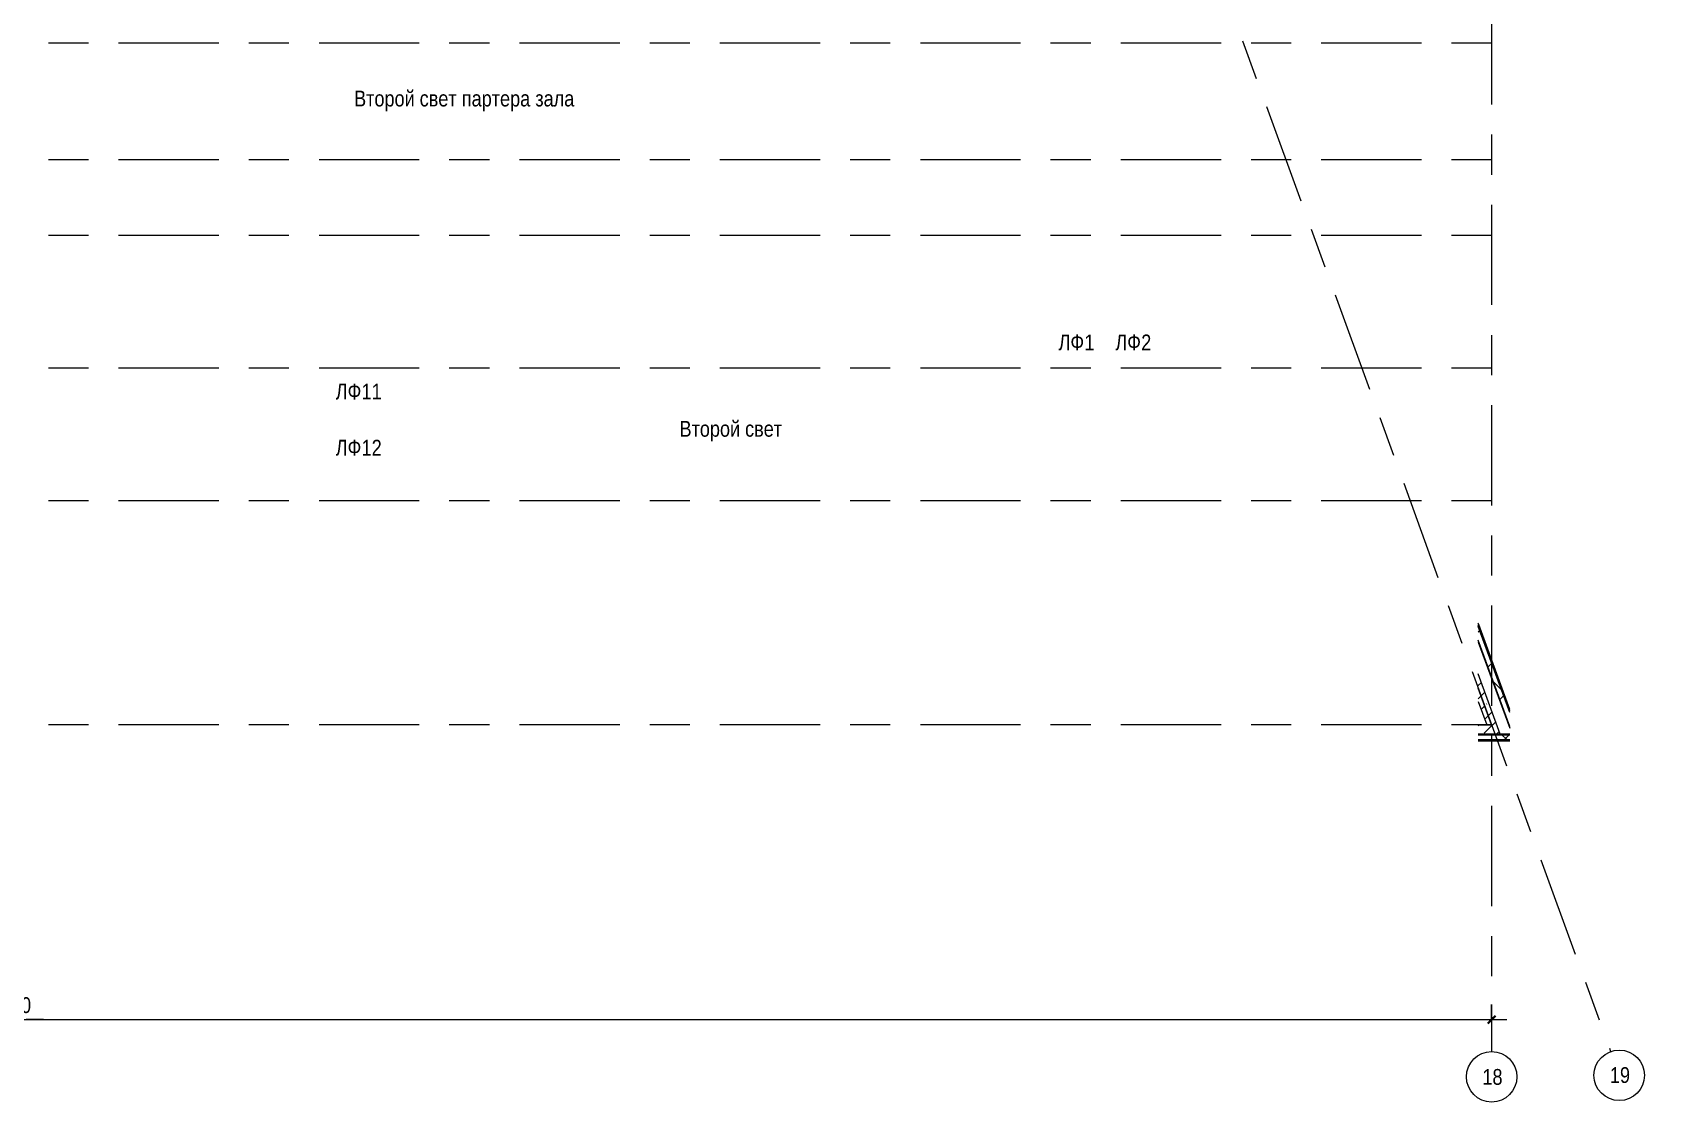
# Model space of a CAD drawing. Header units: millimetres. Extents: x 92932 to 275892, y -43515 to 30371.
# Drawn here: x 224189 to 275485, y -43515 to -9442 of the extents above; entities that cross this region are included whole.
import ezdxf

# ---------------------------------------------------------------- set-up
doc = ezdxf.new("R2010")
doc.units = ezdxf.units.MM
doc.linetypes.add('Осевые', pattern=[6350, 1270, -952.5, 3175, -952.5])
for name, color, linetype, lineweight in [('Общие ребра', 7, 'Continuous', 9), ('Оси', 7, 'Continuous', 9), ('Оси-1', 7, 'Осевые', 9), ('Оси-2', 7, 'Continuous', 18), ('Размеры', 7, 'Continuous', 9), ('Размеры-200', 7, 'Continuous', 9), ('Стены-1', 7, 'Continuous', 18), ('Текстовые примечания', 7, 'Continuous', 9), ('Штриховка разреза-1', 7, 'Continuous', 9)]:
    doc.layers.add(name, color=color, linetype=linetype, lineweight=lineweight)
doc.styles.add('Arial Narrow', font='Arial Narrow.ttf', dxfattribs={"height": 500})
doc.dimstyles.new('Диагональ_-_2_5_мм_Arial_narrow_1', dxfattribs={"dimscale": 304.8, "dimtxt": 511.715487, "dimasz": 0.787402, "dimexe": 1.574803, "dimexo": 0.0625, "dimgap": 0.19685, "dimtad": 1, "dimdec": 0, "dimzin": 0, "dimdsep": 46, "dimtxsty": 'Arial Narrow', "dimblk1": 'OBLIQUE', "dimblk2": 'OBLIQUE', "dimsah": 1, "dimcen": 0.09, "dimdle": 1.574803, "dimazin": 0, "dimtfac": 1, "dimtdec": 4, "dimtix": 1, "dimtmove": 1, "dimatfit": 3, "dimfxl": 1.574803, "dimfxlon": 1, "dimtvp": 1, "dimtolj": 1, "dimtzin": 0, "dimarcsym": 2})
pattern_1 = [(45, (120245.8, 0), (-424.264, 424.264), [600, -100, 20, -100]), (45, (120245.8, 424), (-424.264, 424.264), [])]
pattern_2 = [(0, (120245.78, 0), (812.8, 203.2), [67.056, -542.544, 67.056, -542.544, -3251.2]), (0, (120245.78, 0), (812.8, 203.2), [-1219.2, 67.056, -1152.144, 67.056, -542.544, -1422.4]), (0, (120245.78, 0), (812.8, 203.2), [-3048, 67.056, -339.344, 67.056, -948.944]), (120, (120550.58, 101.6), (-582.37636, 602.30545), [67.056, -542.544, 67.056, -542.544, -3251.2]), (120, (120550.58, 101.6), (-582.37636, 602.30545), [-1219.2, 67.056, -1152.144, 67.056, -542.544, -1422.4]), (120, (120550.58, 101.6), (-582.37636, 602.30545), [-3048, 67.056, -339.344, 67.056, -948.944]), (240, (120652.18, 508), (-230.42364, -805.50545), [67.056, -542.544, 67.056, -542.544, -3251.2]), (240, (120652.18, 508), (-230.42364, -805.50545), [-1219.2, 67.056, -1152.144, 67.056, -542.544, -1422.4]), (240, (120652.18, 508), (-230.42364, -805.50545), [-3048, 67.056, -339.344, 67.056, -948.944])]
pattern_3 = [(45, (120245.8, 0), (-502.8943, 502.8943), []), (45, (120245.8, 762), (-502.8943, 502.8943), [])]
pattern_4 = [(45, (120245.8, 0), (-707.107, 707.107), []), (135, (120245.8, 0), (-707.107, -707.107), [])]

# ---------------------------------------------------------------- blocks, each defined once
blk = doc.blocks.new('Ось сетки - По умолчанию 2-349628-План 3-го этажа на отм_ _4_200')
at = {"layer": 'Оси-2'}
blk.add_circle((0, 0), 4, dxfattribs=at)
blk = doc.blocks.new('DIMBLOCK31-План 3-го этажа на отм_ _4_200')
at = {"layer": 'Размеры-200', "lineweight": 35, "transparency": 16777216}
for points in [[(177577, -40724), (177697, -40604), (177457, -40844)], [(270417, -40724), (270537, -40604), (270297, -40844)]]:
    blk.add_hatch(color=256, dxfattribs=at).paths.add_polyline_path(points, flags=0)
at = {"layer": 'Размеры-200', "transparency": 16777216}
for p, q in [((177577, -40244), (177577, -41204)), ((177577, -40724), (177577, -40244)), ((270417, -40244), (270417, -41204)), ((270417, -40724), (270417, -40244)), ((177097, -40724), (270897, -40724)), ((222557, -40724), (224540, -40724)), ((224540, -40724), (223997, -40724))]:
    blk.add_line(p, q, dxfattribs=at)
at = {"layer": 'Размеры-200', "lineweight": 35, "transparency": 16777216}
for p, q in [((177697, -40604), (177457, -40844)), ((177457, -40844), (177577, -40724)), ((177577, -40724), (177697, -40604)), ((270537, -40604), (270297, -40844)), ((270297, -40844), (270417, -40724)), ((270417, -40724), (270537, -40604))]:
    blk.add_line(p, q, dxfattribs=at)
at = {"layer": 'Размеры-200', "color": 0, "transparency": 16777216, "insert": (222557, -40017), "char_height": 500, "width": 1900.66, "attachment_point": 1, "line_spacing_factor": 0.974696, "style": 'Arial Narrow'}
blk.add_mtext('92840', dxfattribs=at)
blk = doc.blocks.new('_Oblique')
at = {"color": 0, "linetype": 'ByBlock', "lineweight": -2}
blk.add_line((-0.5, -0.5), (0.5, 0.5), dxfattribs=at)

msp = doc.modelspace()

# ---------------------------------------------------------------- hatches: boundary and pattern name
at = {"layer": 'Штриховка разреза-1'}
h = msp.add_hatch(dxfattribs=at)
h.set_pattern_fill('FP_12', color=256, style=0, pattern_type=2)
h.set_pattern_definition(pattern_3)
h.paths.add_polyline_path([(270990.3, -30954.4), (270990.3, -30896), (269994.9, -28161.2), (269994.9, -28219.7), (270981.8, -30931.1)], flags=0)
h = msp.add_hatch(dxfattribs=at)
h.set_pattern_fill('FP_13', color=256, style=0, pattern_type=2)
h.set_pattern_definition(pattern_2)
h.paths.add_polyline_path([(270990.3, -30998.3), (270990.3, -30954.4), (269994.9, -28219.8), (269994.9, -28263.5), (270965.9, -30931.1)], flags=0)
h = msp.add_hatch(dxfattribs=at)
h.set_pattern_fill('FP_14', color=256, style=0, pattern_type=2)
h.set_pattern_definition(pattern_4)
h.paths.add_polyline_path([(270990.3, -31436.9), (270990.3, -30998.3), (269994.9, -28270.1), (269994.9, -28702.1), (270806.2, -30931.1)], flags=0)
h = msp.add_hatch(dxfattribs=at)
h.set_pattern_fill('FP_13', color=256, style=0, pattern_type=2)
h.set_pattern_definition(pattern_2)
h.paths.add_polyline_path([(270990.3, -31495.3), (270990.3, -31436.9), (269994.9, -28702.1), (269994.9, -28760.6), (270784.9, -30931.1)], flags=0)
h = msp.add_hatch(dxfattribs=at)
h.set_pattern_fill('FP_1', color=256, style=0, pattern_type=2)
h.set_pattern_definition(pattern_1)
h.paths.add_polyline_path([(270372.2, -31683.5), (270691.5, -31683.5), (269994.9, -29769.8), (269994.9, -30647), (270263, -31383.5)], flags=0)
h = msp.add_hatch(dxfattribs=at)
h.set_pattern_fill('FP_1', color=256, style=0, pattern_type=2)
h.set_pattern_definition(pattern_1)
h.paths.add_polyline_path([(269994.9, -31683.5), (270372.2, -31683.5), (270263, -31383.5), (269994.9, -31383.5), (269994.9, -31397.4)], flags=0)
h = msp.add_hatch(dxfattribs=at)
h.set_pattern_fill('FP_13', color=256, style=0, pattern_type=2)
h.set_pattern_definition(pattern_2)
h.paths.add_polyline_path([(270990.3, -31703.5), (270990.3, -31683.5), (269994.9, -31683.5), (269994.9, -31703.5)], flags=0)
h = msp.add_hatch(dxfattribs=at)
h.set_pattern_fill('FP_14', color=256, style=0, pattern_type=2)
h.set_pattern_definition(pattern_4)
h.paths.add_polyline_path([(269994.9, -31853.5), (270990.3, -31853.5), (270990.3, -31703.5), (269994.9, -31703.5), (269994.9, -31727.9)], flags=0)
h = msp.add_hatch(dxfattribs=at)
h.set_pattern_fill('FP_13', color=256, style=0, pattern_type=2)
h.set_pattern_definition(pattern_2)
h.paths.add_polyline_path([(269994.9, -31868.5), (270990.3, -31868.5), (270990.3, -31853.5), (269994.9, -31853.5), (269994.9, -31856.1)], flags=0)
h = msp.add_hatch(dxfattribs=at)
h.set_pattern_fill('FP_12', color=256, style=0, pattern_type=2)
h.set_pattern_definition(pattern_3)
h.paths.add_polyline_path([(269994.9, -31888.5), (270990.3, -31888.5), (270990.3, -31868.5), (269994.9, -31868.5), (269994.9, -31871.9)], flags=0)

# ---------------------------------------------------------------- linework, layer by layer
at = {"layer": 'Общие ребра'}
for p, q in [((270990.3, -30954.5), (269994.9, -28219.7)), ((270990.3, -30998.3), (269994.9, -28263.5)), ((270990.3, -31436.9), (269994.9, -28702.1)), ((269994.9, -31703.5), (270990.3, -31703.5)), ((269994.9, -31853.5), (270990.3, -31853.5)), ((269994.9, -31868.5), (270990.3, -31868.5))]:
    msp.add_line(p, q, dxfattribs=at)
at = {"layer": 'Оси-1'}
for p, q in [((249497, 26095.3), (274186.3, -41737.8)), ((270417.4, 25417.1), (270417.4, -41737.8)), ((270417.4, -9782.9), (170811.4, -9782.9)), ((270417.4, -13482.9), (170811.4, -13482.9)), ((270417.4, -15882.9), (170811.4, -15882.9)), ((270417.4, -20082.9), (170811.4, -20082.9)), ((270417.4, -24282.9), (170811.4, -24282.9)), ((270417.4, -31382.9), (170811.4, -31382.9))]:
    msp.add_line(p, q, dxfattribs=at)
at = {"layer": 'Стены-1'}
for p, q in [((270011.2, -28205.8), (269994.9, -28161.2)), ((270990.3, -30896), (270011.2, -28205.8)), ((269994.9, -28760.6), (270990.3, -31495.4)), ((270691.5, -31683.5), (269994.9, -29769.8)), ((270416.9, -31381.5), (269994.9, -30222.2)), ((269994.9, -30228), (270415, -31382.2)), ((269994.9, -30647), (270263, -31383.5)), ((270416, -31380.9), (269994.9, -31380.9)), ((269994.9, -31382.9), (270416, -31382.9)), ((270263, -31383.5), (269994.9, -31383.5)), ((269994.9, -31683.5), (270372.2, -31683.5)), ((270990.3, -31683.5), (269994.9, -31683.5)), ((270372.2, -31683.5), (270691.5, -31683.5)), ((270415, -31382.2), (270416.9, -31381.5)), ((270416, -31382.9), (270416, -31380.9)), ((269994.9, -31888.5), (270990.3, -31888.5))]:
    msp.add_line(p, q, dxfattribs=at)

# ---------------------------------------------------------------- block references
at = {"layer": 'Оси-2', "xscale": 199.9999999999999, "yscale": 199.9999999999999, "zscale": 199.9999999999999}
for p, rotation in [((274459.9, -42489.6), 199.9999999999993), ((270417.4, -42537.8), 180)]:
    msp.add_blockref('Ось сетки - По умолчанию 2-349628-План 3-го этажа на отм_ _4_200', p, dxfattribs=dict(at, rotation=rotation))

# ---------------------------------------------------------------- texts
at = {"layer": 'Оси', "char_height": 500, "width": 769.62, "attachment_point": 1, "style": 'Arial Narrow'}
for s, insert in [('18', (270125.2, -42291.7)), ('19', (274164.5, -42232.8))]:
    msp.add_mtext(s, dxfattribs=dict(at, insert=insert))
at = {"layer": 'Текстовые примечания', "char_height": 500, "attachment_point": 1, "style": 'Arial Narrow'}
for s, insert, width in [('Второй', (234381.1, -11288.8), 2324.894), ('\\fArial Narrow|b0|i0|c204|p34|; ', (236299.3, -11288.8), 192.405), ('свет', (236458.1, -11288.8), 1427.004), ('\\fArial Narrow|b0|i0|c204|p34|; ', (237635.5, -11288.8), 192.405), ('партера', (237794.2, -11288.8), 2629.535), ('\\fArial Narrow|b0|i0|c204|p34|; ', (239963.8, -11288.8), 192.405), ('зала', (240122.6, -11288.8), 1491.139), ('\\fArial Narrow|b0|i0|c204|p34|; ', (224197.3, -18188.8), 192.405), ('ЛФ', (256696.7, -19016.5), 994.093), ('\\fArial Narrow|b0|i0|c204|p34|;1', (257516.9, -19016.5), 384.81), ('ЛФ', (258496.7, -19016.5), 994.093), ('\\fArial Narrow|b0|i0|c204|p34|;2', (259316.9, -19016.5), 384.81), ('ЛФ', (233798.7, -20572.4), 994.093), ('11', (234618.9, -20572.4), 769.62), ('Второй', (244689.9, -21754), 2324.894), ('\\fArial Narrow|b0|i0|c204|p34|; ', (246608.2, -21754), 192.405), ('свет', (246766.9, -21754), 1427.004), ('ЛФ', (233798.7, -22352.4), 994.093), ('12', (234618.9, -22352.4), 769.62)]:
    msp.add_mtext(s, dxfattribs=dict(at, insert=insert, width=width))

# ---------------------------------------------------------------- dimensions: what is measured, and where the dimension line sits
at = {"layer": 'Размеры'}
dim = msp.add_linear_dim(base=(270417.4, -40723.6), p1=(177577.4, -40243.6), p2=(270417.4, -40243.6), dimstyle='Диагональ_-_2_5_мм_Arial_narrow_1', override={"dimpost": '<>', "dimfxl": 92840}, dxfattribs=at)
dim.commit()
dim.dimension.update_dxf_attribs({"geometry": 'DIMBLOCK31-План 3-го этажа на отм_ _4_200', "text_midpoint": (223506.9, -40350.8), "dimtype": 160})

doc.saveas('drawing.dxf')
